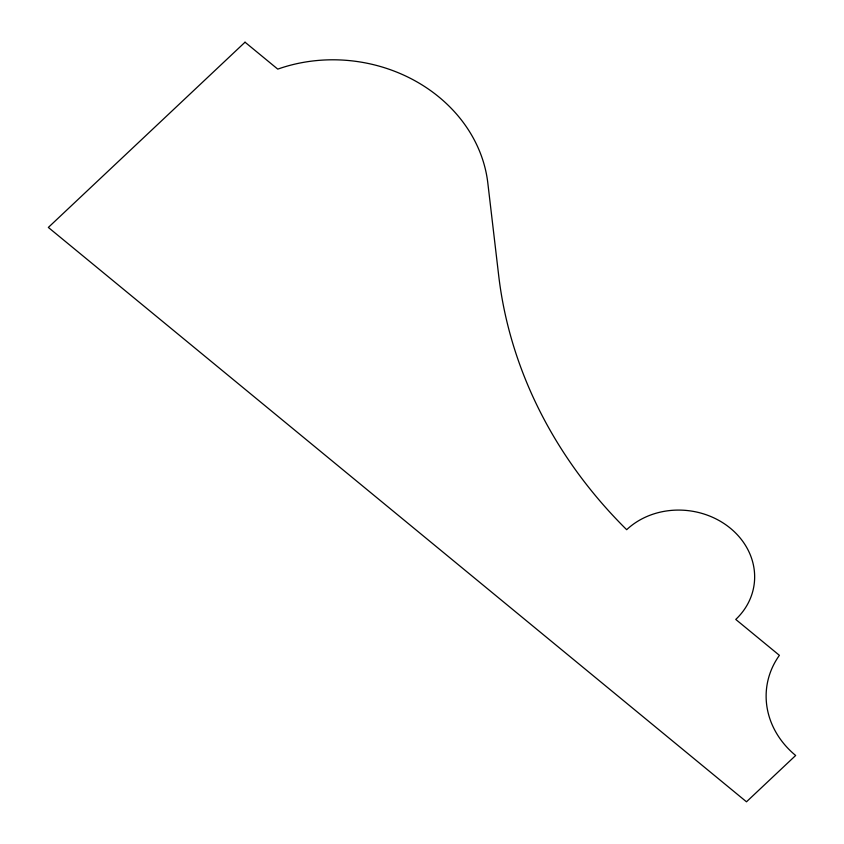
<?xml version="1.0" encoding="UTF-8"?>
<svg xmlns="http://www.w3.org/2000/svg" width="844" height="844" viewBox="0 0 844 844"><rect width="100%" height="100%" fill="white"/><g stroke="black" fill="none" stroke-linecap="round" stroke-linejoin="round"><path stroke-width="1.27" d="M245.034 42.2L48.34 227.437L746.486 801.8L795.66 755.486A89.991 78.629 7.7 0 1 779.392 655.334L735.757 619.433A73.597 64.302 7.7 0 0 730.387 528.249A73.597 64.302 7.7 0 0 626.67 529.694A499.068 436.063 7.7 0 1 498.698 275.629L487.811 182.948A150.675 131.653 7.7 0 0 277.76 69.124L245.034 42.2"/></g></svg>
